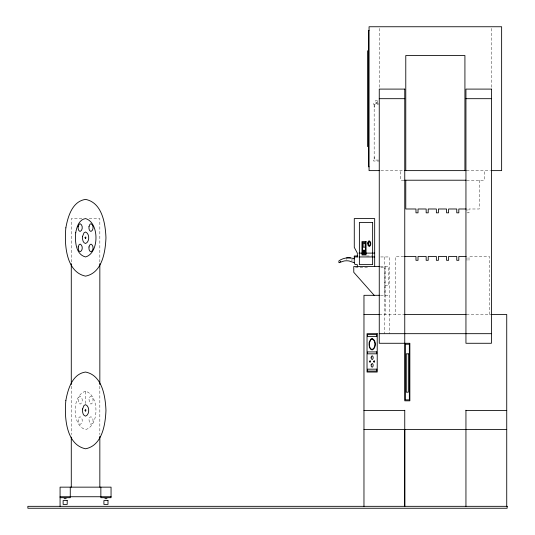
<?xml version="1.0" encoding="UTF-8"?>
<svg xmlns="http://www.w3.org/2000/svg" width="535" height="535" viewBox="0 0 535 535"><rect width="100%" height="100%" fill="white"/><g stroke="black" fill="none" stroke-linecap="round" stroke-linejoin="round"><path stroke-width="0.4" stroke-dasharray="2.67 2.01" d="M351.421 259.549L351.421 260.043M374.166 105.402L374.166 107.321M374.166 157.196L374.166 159.116M85.56 391.232C71.677 395.158 71.677 425.673 85.56 429.598C99.443 425.673 99.443 395.158 85.56 391.232L85.56 404.661M378.466 103.482L373.657 103.482L373.657 104.445L378.533 104.445M378.533 160.072L373.657 160.072L373.657 161.035L379.261 161.035M380.907 170.625L404.192 170.625M466.507 170.625L490.602 170.625M403.992 180.215L400.682 180.215L400.682 170.625M466.68 180.215L484.295 180.215L484.295 170.625M81.888 218.581L71.282 218.581L71.282 261.956M89.231 218.581L99.838 218.581L99.838 261.956M366.515 255.991L372.226 255.991M403.738 256.472L395.579 256.472L395.579 314.5M380.719 256.947L389.46 256.947L389.46 333.679M380.392 266.544L388.443 266.544L388.443 285.723L385.381 285.723M355.407 267.5L369.324 267.5M380.78 267.5L384.872 267.5L384.872 295.313M380.572 295.313L389.46 295.313M379.261 314.5L404.192 314.5M466.507 314.5L491.438 314.5M351.783 260.726L352.404 259.549M346.138 258.813L346.292 259.488M491.438 28.415L491.438 88.469M489.398 314.5L489.398 256.472L469.001 256.472L469.001 260.304L466.961 260.304L466.961 256.472M479.199 180.215L479.199 208.991L469.001 208.991L469.001 212.83L466.961 212.83L466.961 208.991M385.381 266.544L385.381 314.5M384.364 256.947L384.364 333.679M379.261 28.415L379.261 88.469M376.968 102.526L376.968 103.482M375.951 102.526L375.951 103.482M374.166 104.445L374.166 160.072M99.838 386.23L99.838 434.601M71.282 386.23L71.282 434.601M78.184 399.25L78.712 402.955L80.15 404.079C82.972 403.036 82.972 397.445 80.15 396.408L79.133 396.916L78.184 399.25M78.184 419.594L78.712 423.299L80.15 424.422C82.972 423.386 82.972 417.795 80.15 416.752L79.133 417.267L78.184 419.594M88.997 399.25L89.526 402.955L90.97 404.079C93.785 403.036 93.785 397.445 90.97 396.408L89.947 396.916L88.997 399.25M88.997 419.594L89.526 423.299L90.97 424.422C93.785 423.386 93.785 417.795 90.97 416.752L89.947 417.267L88.997 419.594M377.476 100.607L375.443 100.607L375.443 102.526L377.476 102.526L377.476 100.607"/><path stroke-width="0.8" d="M404.761 429.598L404.754 506.331L404.754 410.245M340.768 261.314L340.481 261.856M354.277 258.866C349.261 256.86 343.416 257.796 338.983 260.786A4.481 4.481 0 0 0 338.989 262.705L344.058 261A15.615 15.615 0 0 1 349.208 261L354.277 262.705L355.033 264.558L357.34 264.624L357.34 266.544M369.063 30.589L368.555 30.589L368.555 166.786L369.063 166.786M379.261 98.687L404.754 98.687M465.945 98.687L491.438 98.687M379.261 170.625L369.063 170.625L369.063 26.75L501.636 26.75L501.636 170.625L491.438 170.625M404.754 170.625L466.085 170.625M404.821 180.215L466.085 180.215M466.145 208.991L458.803 208.991L458.803 212.83L456.763 212.83L456.763 208.991L448.604 208.991L448.604 212.83L446.564 212.83L446.564 208.991L438.406 208.991L438.406 212.83L436.366 212.83L436.366 208.991L428.214 208.991L428.214 212.83L426.174 212.83L426.174 208.991L418.016 208.991L418.016 212.83L415.976 212.83L415.976 208.991L405.777 208.991L405.777 180.215M362.957 250.38L363.305 250.38L363.305 252.948L362.957 252.948M363.974 250.38L364.322 250.38M365.345 250.38L364.997 250.38L364.997 252.948L365.345 252.948M362.957 251.243L363.305 251.243M363.974 251.243L364.322 251.243M364.997 251.243L365.345 251.243M363.974 252.948L364.322 252.948M358.992 253.115L374.674 253.115M357.54 255.991L354.277 255.991L354.277 262.705M404.554 256.472L415.976 256.472L415.976 260.304L418.016 260.304L418.016 256.472L426.174 256.472L426.174 260.304L428.214 260.304L428.214 256.472L436.366 256.472L436.366 260.304L438.406 260.304L438.406 256.472L446.564 256.472L446.564 260.304L448.604 260.304L448.604 256.472L456.763 256.472L456.763 260.304L458.803 260.304L458.803 256.472L466.145 256.472M354.277 256.947L357.54 256.947M358.992 256.947L374.674 256.947M379.556 266.544L353.769 266.544L353.769 272.295L374.166 295.313M379.776 295.313L363.967 295.313L363.967 506.331M363.967 314.5L379.616 314.5M404.714 314.5L466.152 314.5M491.438 314.5L506.732 314.5L506.732 506.331M379.261 333.679L491.438 333.679M363.967 410.419L404.754 410.419M465.945 410.419L506.732 410.419M363.967 429.598L506.732 429.598M60.067 496.741L111.053 496.741M60.067 497.697L70.266 497.697L70.266 487.151M64.147 498.66L66.186 498.66M104.934 498.66L106.973 498.66M465.945 410.245L465.945 506.331M464.922 170.625L464.922 55.526L405.777 55.526L405.777 170.625M374.674 266.544L374.674 218.581L354.277 218.581L354.277 247.357L357.34 253.115L357.34 256.947M367.538 50.731L367.538 146.643M365.425 253.102L365.425 250.226L364.917 250.226L364.917 253.102M364.402 253.102L364.402 250.226L363.894 250.226L363.894 253.102M363.385 253.102L363.385 250.226L362.877 250.226L362.877 253.102M100.854 487.151L100.854 497.697L111.053 497.697L111.053 487.151L60.067 487.151L60.067 506.331M99.838 263.621L99.838 384.558M99.838 436.272L99.838 487.151M71.282 263.621L71.282 384.558M71.282 437.108L71.282 487.151M346.566 257.91A15.602 15.602 0 0 1 350.438 257.903M65.858 227.836C64.247 243.893 65.838 272.061 85.56 276.134C102.212 272.89 105.382 251.945 105.957 237.767C105.382 223.59 102.212 202.638 85.56 199.401C72.332 201.254 67.871 216.575 65.858 227.836M75.709 232.799C74.887 241.232 75.629 254.466 85.56 256.947C99.443 253.022 99.443 222.507 85.56 218.581C78.946 219.51 76.712 227.168 75.709 232.799M65.858 400.488C64.247 416.538 65.838 444.712 85.56 448.785C102.212 445.541 105.382 424.596 105.957 410.419C105.382 396.234 102.212 375.289 85.56 372.046C72.332 373.905 67.871 389.219 65.858 400.488M78.184 226.599C78.016 228.284 78.163 230.933 80.15 231.428C82.972 230.391 82.972 224.794 80.15 223.757L79.133 224.272L78.184 226.599M78.184 246.949L78.712 250.654L80.15 251.778C82.972 250.734 82.972 245.144 80.15 244.1L79.133 244.615L78.184 246.949M82.604 236.276C82.357 238.804 82.584 242.776 85.56 243.519C89.786 241.96 89.786 233.574 85.56 232.009L84.028 232.785L82.604 236.276M85.065 237.52C85.587 240.984 86.65 235.166 85.065 237.52M88.997 226.599C88.837 228.284 88.984 230.933 90.97 231.428C93.785 230.391 93.785 224.794 90.97 223.757L89.947 224.272L88.997 226.599M88.997 246.949C88.837 248.635 88.984 251.283 90.97 251.778C93.785 250.734 93.785 245.144 90.97 244.1L89.526 245.224L88.997 246.949M82.604 408.927C82.357 411.455 82.584 415.428 85.56 416.17C89.786 414.612 89.786 406.219 85.56 404.661L84.028 405.43L82.604 408.927M85.065 410.164C85.587 413.635 86.65 407.817 85.065 410.164M367.746 242.95L367.899 245.13L369.224 246.568C371.337 245.786 371.337 241.593 369.224 240.817L368.454 241.198L367.746 242.95M368.234 243.198L368.501 245.05L369.224 245.612C370.628 245.09 370.628 242.295 369.224 241.773L368.234 243.198M369.17 342.741C368.923 345.276 369.15 349.241 372.126 349.99C376.352 348.425 376.352 340.039 372.126 338.481L370.594 339.25L369.17 342.741M369.417 342.868C369.19 345.189 369.397 348.82 372.126 349.502C375.998 348.071 375.998 340.394 372.126 338.963L370.722 339.665L369.417 342.868M369.591 361.252C370.113 364.716 371.176 358.898 369.591 361.252M371.143 357.166L371.243 358.617L372.126 359.58C373.537 359.059 373.537 356.263 372.126 355.742L371.143 357.166M371.143 364.837L371.243 366.294L372.126 367.251C373.537 366.729 373.537 363.934 372.126 363.419L371.143 364.837M373.671 361.252C374.192 364.716 375.256 358.898 373.671 361.252M404.754 89.098L379.261 89.098L379.261 343.276L409.857 343.276L409.857 400.822L404.754 400.822L404.754 89.098M491.438 89.098L465.945 89.098L465.945 343.276L491.438 343.276L491.438 89.098M372.634 222.42L359.38 222.42L359.38 264.624L372.634 264.624L372.634 222.42M366.054 241.566L361.974 241.566L361.974 254.994L366.054 254.994L366.054 241.566M365.606 242.409L362.422 242.409L362.422 254.152L365.606 254.152L365.606 242.409M365.184 243.331L363.145 243.331L363.145 247.163L365.184 247.163L365.184 243.331M377.222 333.679L367.03 333.679L367.03 372.046L377.222 372.046L377.222 333.679M376.714 334.642L367.538 334.642L367.538 336.562L376.714 336.562L376.714 334.642M409.349 344.232L405.269 344.232L405.269 399.866L409.349 399.866L409.349 344.232M376.714 351.91L367.538 351.91L367.538 353.822L376.714 353.822L376.714 351.91M408.325 353.822L406.286 353.822L406.286 392.188L408.325 392.188L408.325 353.822M376.714 369.17L367.538 369.17L367.538 371.089L376.714 371.089L376.714 369.17M67.203 500.579L63.123 500.579L63.123 504.411L67.203 504.411L67.203 500.579M107.996 500.579L103.917 500.579L103.917 504.411L107.996 504.411L107.996 500.579M507.14 506.331L27.86 506.331L27.86 508.25L507.14 508.25L507.14 506.331"/></g></svg>
